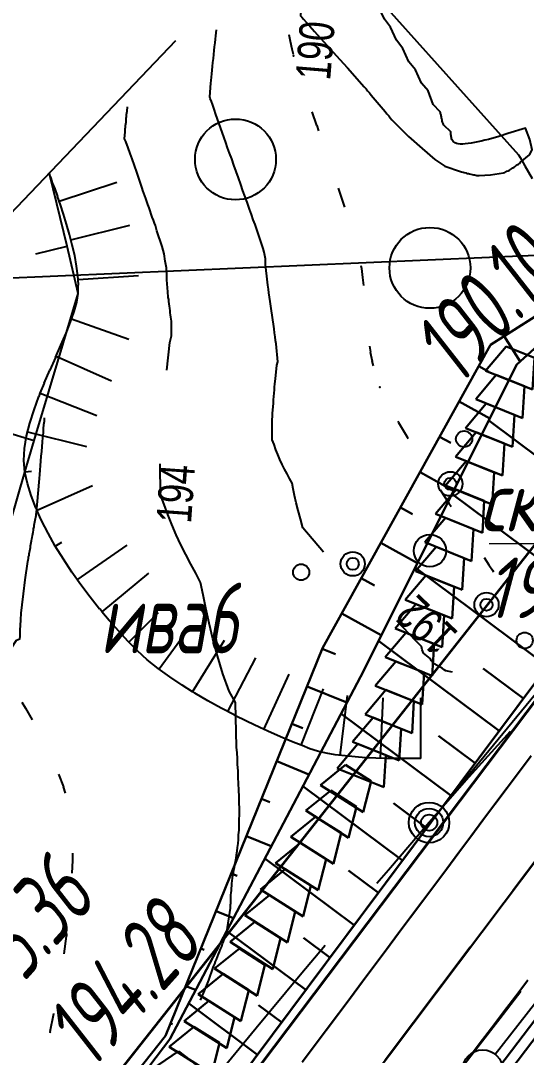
# Model space of a CAD drawing. Header units: millimetres. Extents: x -1799 to 6962, y -1020 to 4121.
# Drawn here: x 4692.1 to 4717.1, y 2997.7 to 3048.9 of the extents above; entities that cross this region are included whole.
import ezdxf
from ezdxf import colors
from ezdxf.entities.mleader import LeaderData, LeaderLine
from ezdxf.math import Vec2, Vec3

# ---------------------------------------------------------------- set-up
doc = ezdxf.new("R2010")
doc.units = ezdxf.units.MM
for name, pattern in [('CONTI', [0]), ('DASHED', [0.75, 0.5, -0.25]), ('STROT', [1.7, 0.5, -1.2])]:
    doc.linetypes.add(name, pattern=pattern)
for name, color, linetype, lineweight in [('10', 1, 'Continuous', 35), ('геология', 7, 'Continuous', 20), ('КОПИЯ_ОСЬ_13_ОТКОСЫ', 7, 'Continuous', 30), ('КОПИЯ_ОСЬ_ГРАНИЦЫ_ПОЛОС', 7, 'Continuous', 30), ('КОПИЯ_ОСЬ_ОТКОСЫ', 7, 'Continuous', 30), ('Огражд-перила', 1, 'ограждение2', 40), ('ОСЬ_ВЕРХ_ПОКРЫТИЯ_ГРАНИЦЫ_ПОЛОС', 7, 'Continuous', 30), ('ОСЬ_ВЕРХ_ПОКРЫТИЯ_ОСЬ', 1, 'Continuous', 30), ('Отметки', 5, 'Continuous', 30)]:
    doc.layers.add(name, color=color, linetype=linetype, lineweight=lineweight)
for name, color, linetype in [('GOR_BDEFAULT', 212, 'CONTI'), ('NAD_MDEFAULT', 7, 'CONTI'), ('PI_OTDEFAULT', 172, 'CONTI'), ('PI_TTDEFAULT', 5, 'CONTI'), ('SIT_LDEFAULT', 7, 'CONTI'), ('ZAPSKDEFAULT', 7, 'CONTI'), ('канава', 7, 'Continuous'), ('КОПИЯ_ОСЬ_ТАНГЕНСЫ', 1, 'Continuous'), ('ОСЬ_ВЕРХ_ПОКРЫТИЯ_ТАНГЕНСЫ', 1, 'Continuous'), ('разметка', 7, 'Continuous')]:
    doc.layers.add(name, color=color, linetype=linetype)
doc.layers.get('КОПИЯ_ОСЬ_ОТКОСЫ').off()
doc.styles.add('eskd', font='spds.shx', dxfattribs={"width": 1.2, "oblique": 15})
doc.styles.add('SHRFT', font='TXT', dxfattribs={"width": 3.5})
doc.styles.add('ГОСТ', font='', dxfattribs={"oblique": 15, "height": 4})
doc.styles.get('ГОСТ').set_extended_font_data('GOST type A')
doc.linetypes.add('ограждение2', pattern='A,0.25,-0.1,[132,ltypeshp.shx,S=0.1,R=0,X=-0.1,Y=0],-0.1,1', length=1.45)

# ---------------------------------------------------------------- blocks, each defined once
blk = doc.blocks.new('BL_2010')
at = {"color": 0}
for centre, radius in [((0, 5.78), 0.4), ((0, 3.46), 0.6), ((0, 3.46), 0.3), ((0, 0), 0.8), ((-3.46, -1.74), 0.6), ((-3.46, -1.74), 0.3), ((3.46, -1.74), 0.6), ((3.46, -1.74), 0.3), ((-5.78, -2.88), 0.4), ((5.78, -2.88), 0.4)]:
    blk.add_circle(centre, radius, dxfattribs=at)
blk = doc.blocks.new('BL_2004')
at = {"color": 0}
blk.add_circle((0, 0), 2, dxfattribs=at)
blk = doc.blocks.new('6')
at = {"layer": 'канава', "color": 5, "linetype": 'Continuous', "lineweight": 30}
for p, q in [((-1.5, -1.25), (-1.5, 1.25)), ((0, 0.75), (-1.5, 1.25)), ((0, 0.75), (0, -0.75)), ((0, -0.75), (-1.5, -1.25))]:
    blk.add_line(p, q, dxfattribs=at)
blk = doc.blocks.new('_None')

msp = doc.modelspace()

# ---------------------------------------------------------------- linework, layer by layer
at = {"layer": '10'}
msp.add_line((4735.886, 3046.233), (4680.976, 2976.563), dxfattribs=at)
msp.add_lwpolyline([(5126.716, 2919.343), (5103.206, 2947.443), (5106.036, 2952.483), (5090.316, 2971.423), (5010.816, 3060.993), (4964.366, 3097.523), (4959.866, 3089.543), (4935.266, 3109.693), (4925.046, 3116.333), (4915.736, 3122.393), (4882.236, 3156.863), (4868.236, 3165.853), (4844.226, 3168.003), (4845.853, 3159.921), (4832.606, 3154.783), (4804.776, 3131.223), (4770.826, 3093.703), (4735.886, 3046.233), (4680.976, 2976.563), (4647.056, 2935.783), (4635.286, 2926.063), (4615.906, 2918.193), (4598.586, 2915.533), (4552.416, 2914.983)], dxfattribs=at)
at = {"layer": 'GOR_BDEFAULT', "color": 212, "flags": 128}
for points, elevation in [([(4705.992, 3049.819), (4705.952, 3049.119), (4706.012, 3049.049), (4706.102, 3048.949), (4706.242, 3048.789), (4706.412, 3048.599), (4706.642, 3048.339), (4706.922, 3048.019), (4707.282, 3047.629), (4707.722, 3047.149), (4708.282, 3046.549), (4709.102, 3045.609), (4709.192, 3045.509), (4709.272, 3045.409), (4709.362, 3045.299), (4709.452, 3045.189), (4709.552, 3045.079), (4709.652, 3044.959), (4709.742, 3044.839), (4709.842, 3044.719), (4709.942, 3044.609), (4710.032, 3044.489), (4710.132, 3044.379), (4710.222, 3044.269), (4710.312, 3044.159), (4710.392, 3044.059), (4710.472, 3043.969), (4711.292, 3043.139), (4711.962, 3042.549), (4712.592, 3041.999), (4713.092, 3041.669), (4713.862, 3041.409), (4713.922, 3041.389), (4713.992, 3041.369), (4714.052, 3041.359), (4714.122, 3041.339), (4714.182, 3041.319), (4714.252, 3041.309), (4714.312, 3041.289), (4714.372, 3041.279), (4714.442, 3041.259), (4714.502, 3041.249), (4714.562, 3041.239), (4714.622, 3041.229), (4714.672, 3041.219), (4714.732, 3041.209), (4714.782, 3041.209), (4715.342, 3041.249), (4715.992, 3041.339), (4716.052, 3041.359), (4716.102, 3041.389), (4716.162, 3041.419), (4716.222, 3041.449), (4716.282, 3041.479), (4716.332, 3041.509), (4716.392, 3041.549), (4716.452, 3041.589), (4716.512, 3041.619), (4716.572, 3041.659), (4716.622, 3041.699), (4716.672, 3041.739), (4716.732, 3041.779), (4716.782, 3041.809), (4716.822, 3041.849), (4717.272, 3042.239), (4717.402, 3042.479), (4717.292, 3042.999), (4717.072, 3043.549), (4716.202, 3043.289), (4716.062, 3043.239), (4715.922, 3043.199), (4715.762, 3043.149), (4715.592, 3043.099), (4715.422, 3043.049), (4715.252, 3042.999), (4715.072, 3042.959), (4714.892, 3042.919), (4714.722, 3042.879), (4714.552, 3042.839), (4714.392, 3042.819), (4714.242, 3042.789), (4714.102, 3042.779), (4713.972, 3042.769), (4713.852, 3042.769), (4713.752, 3042.779), (4713.672, 3042.799), (4713.602, 3042.829), (4713.552, 3042.869), (4713.502, 3042.899), (4713.472, 3042.949), (4713.442, 3042.999), (4713.422, 3043.049), (4713.412, 3043.099), (4713.402, 3043.149), (4713.402, 3043.199), (4713.392, 3043.249), (4713.392, 3043.299), (4713.382, 3043.339), (4713.382, 3043.379), (4713.042, 3043.709), (4713.022, 3043.739), (4713.002, 3043.779), (4712.992, 3043.819), (4712.982, 3043.859), (4712.962, 3043.909), (4712.952, 3043.959), (4712.942, 3044.009), (4712.932, 3044.059), (4712.922, 3044.109), (4712.912, 3044.159), (4712.902, 3044.199), (4712.892, 3044.249), (4712.882, 3044.289), (4712.872, 3044.329), (4712.852, 3044.369), (4712.512, 3044.729), (4712.272, 3045.399), (4711.932, 3045.789), (4711.642, 3046.439), (4711.312, 3046.839), (4711.012, 3047.499), (4710.702, 3047.909), (4710.402, 3048.549), (4710.102, 3048.949), (4709.802, 3049.559), (4709.522, 3049.949), (4709.232, 3050.529), (4708.972, 3050.889), (4708.712, 3051.419), (4708.482, 3051.749), (4708.262, 3052.199), (4708.062, 3052.479), (4707.862, 3052.859), (4707.702, 3053.089), (4707.552, 3053.389), (4707.442, 3053.559), (4707.342, 3053.739), (4707.272, 3053.829), (4707.232, 3053.899), (4707.212, 3053.929)], 190), ([(4705.992, 3049.819), (4705.952, 3049.119), (4706.012, 3049.049), (4706.102, 3048.949), (4706.242, 3048.789), (4706.412, 3048.599), (4706.642, 3048.339), (4706.922, 3048.019), (4707.282, 3047.629), (4707.722, 3047.149), (4708.282, 3046.549), (4709.102, 3045.609), (4709.192, 3045.509), (4709.272, 3045.409), (4709.362, 3045.299), (4709.452, 3045.189), (4709.552, 3045.079), (4709.652, 3044.959), (4709.742, 3044.839), (4709.842, 3044.719), (4709.942, 3044.609), (4710.032, 3044.489), (4710.132, 3044.379), (4710.222, 3044.269), (4710.312, 3044.159), (4710.392, 3044.059), (4710.472, 3043.969), (4711.292, 3043.139), (4711.962, 3042.549), (4712.592, 3041.999), (4713.092, 3041.669), (4713.862, 3041.409), (4713.922, 3041.389), (4713.992, 3041.369), (4714.052, 3041.359), (4714.122, 3041.339), (4714.182, 3041.319), (4714.252, 3041.309), (4714.312, 3041.289), (4714.372, 3041.279), (4714.442, 3041.259), (4714.502, 3041.249), (4714.562, 3041.239), (4714.622, 3041.229), (4714.672, 3041.219), (4714.732, 3041.209), (4714.782, 3041.209), (4715.342, 3041.249), (4715.992, 3041.339), (4716.052, 3041.359), (4716.102, 3041.389), (4716.162, 3041.419), (4716.222, 3041.449), (4716.282, 3041.479), (4716.332, 3041.509), (4716.392, 3041.549), (4716.452, 3041.589), (4716.512, 3041.619), (4716.572, 3041.659), (4716.622, 3041.699), (4716.672, 3041.739), (4716.732, 3041.779), (4716.782, 3041.809), (4716.822, 3041.849), (4717.272, 3042.239), (4717.402, 3042.479), (4717.292, 3042.999), (4717.072, 3043.549), (4716.202, 3043.289), (4716.062, 3043.239), (4715.922, 3043.199), (4715.762, 3043.149), (4715.592, 3043.099), (4715.422, 3043.049), (4715.252, 3042.999), (4715.072, 3042.959), (4714.892, 3042.919), (4714.722, 3042.879), (4714.552, 3042.839), (4714.392, 3042.819), (4714.242, 3042.789), (4714.102, 3042.779), (4713.972, 3042.769), (4713.852, 3042.769), (4713.752, 3042.779), (4713.672, 3042.799), (4713.602, 3042.829), (4713.552, 3042.869), (4713.502, 3042.899), (4713.472, 3042.949), (4713.442, 3042.999), (4713.422, 3043.049), (4713.412, 3043.099), (4713.402, 3043.149), (4713.402, 3043.199), (4713.392, 3043.249), (4713.392, 3043.299), (4713.382, 3043.339), (4713.382, 3043.379), (4713.042, 3043.709), (4713.022, 3043.739), (4713.002, 3043.779), (4712.992, 3043.819), (4712.982, 3043.859), (4712.962, 3043.909), (4712.952, 3043.959), (4712.942, 3044.009), (4712.932, 3044.059), (4712.922, 3044.109), (4712.912, 3044.159), (4712.902, 3044.199), (4712.892, 3044.249), (4712.882, 3044.289), (4712.872, 3044.329), (4712.852, 3044.369), (4712.512, 3044.729), (4712.272, 3045.399), (4711.932, 3045.789), (4711.642, 3046.439), (4711.312, 3046.839), (4711.012, 3047.499), (4710.702, 3047.909), (4710.402, 3048.549), (4710.102, 3048.949), (4709.802, 3049.559), (4709.522, 3049.949), (4709.232, 3050.529), (4708.972, 3050.889), (4708.712, 3051.419), (4708.482, 3051.749), (4708.262, 3052.199), (4708.062, 3052.479), (4707.862, 3052.859), (4707.702, 3053.089), (4707.552, 3053.389), (4707.442, 3053.559), (4707.342, 3053.739), (4707.272, 3053.829), (4707.232, 3053.899), (4707.212, 3053.929)], 190), ([(4707.092, 3022.569), (4706.072, 3023.779), (4705.952, 3024.219), (4705.832, 3024.629), (4705.742, 3025.009), (4705.662, 3025.369), (4705.592, 3025.699), (4705.532, 3025.989), (4705.412, 3026.219), (4705.292, 3026.439), (4705.162, 3026.669), (4705.052, 3026.909), (4704.932, 3027.149), (4704.832, 3027.399), (4704.732, 3027.639), (4704.642, 3027.889), (4704.552, 3028.119), (4704.542, 3028.869), (4704.542, 3028.999), (4704.552, 3029.139), (4704.562, 3029.279), (4704.572, 3029.439), (4704.582, 3029.599), (4704.602, 3029.769), (4704.612, 3029.929), (4704.622, 3030.099), (4704.632, 3030.269), (4704.652, 3030.439), (4704.662, 3030.599), (4704.672, 3030.749), (4704.682, 3030.889), (4704.702, 3031.029), (4704.712, 3031.149), (4704.782, 3031.819), (4704.822, 3031.989), (4704.742, 3032.879), (4704.722, 3033.039), (4704.692, 3033.229), (4704.672, 3033.419), (4704.642, 3033.629), (4704.612, 3033.849), (4704.582, 3034.069), (4704.552, 3034.299), (4704.512, 3034.519), (4704.482, 3034.749), (4704.452, 3034.969), (4704.422, 3035.189), (4704.392, 3035.399), (4704.372, 3035.589), (4704.342, 3035.779), (4704.322, 3035.939), (4704.222, 3036.809), (4704.222, 3036.939), (4704.212, 3037.089), (4704.182, 3037.249), (4704.152, 3037.419), (4704.112, 3037.599), (4703.702, 3038.789), (4703.612, 3039.019), (4703.522, 3039.279), (4703.432, 3039.549), (4703.322, 3039.839), (4703.222, 3040.149), (4703.102, 3040.459), (4702.992, 3040.769), (4702.882, 3041.089), (4702.762, 3041.409), (4702.652, 3041.719), (4702.552, 3042.029), (4702.442, 3042.319), (4702.342, 3042.589), (4702.252, 3042.839), (4702.172, 3043.069), (4701.752, 3044.279), (4701.702, 3044.439), (4701.642, 3044.599), (4701.592, 3044.739), (4701.542, 3044.879), (4701.482, 3045.029), (4701.462, 3045.099), (4701.522, 3045.779), (4701.532, 3045.919), (4701.552, 3046.079), (4701.562, 3046.239), (4701.582, 3046.419), (4701.602, 3046.609), (4701.622, 3046.809), (4701.642, 3046.999), (4701.662, 3047.199), (4701.682, 3047.399), (4701.702, 3047.589), (4701.722, 3047.779), (4701.742, 3047.959), (4701.762, 3048.129), (4701.782, 3048.279), (4701.792, 3048.419)], 192), ([(4699.342, 3031.569), (4699.492, 3032.949), (4699.572, 3033.279), (4699.572, 3033.919), (4699.562, 3034.009), (4699.552, 3034.099), (4699.542, 3034.199), (4699.522, 3034.309), (4699.512, 3034.409), (4699.502, 3034.519), (4699.482, 3034.639), (4699.472, 3034.749), (4699.452, 3034.859), (4699.442, 3034.969), (4699.432, 3035.079), (4699.412, 3035.179), (4699.402, 3035.279), (4699.392, 3035.369), (4699.382, 3035.459), (4699.342, 3036.049), (4699.342, 3036.339), (4699.322, 3036.649), (4699.262, 3036.979), (4699.202, 3037.329), (4699.112, 3037.689), (4698.852, 3038.479), (4698.812, 3038.599), (4698.772, 3038.729), (4698.722, 3038.859), (4698.672, 3038.999), (4698.622, 3039.149), (4698.572, 3039.299), (4698.512, 3039.459), (4698.462, 3039.609), (4698.402, 3039.769), (4698.352, 3039.919), (4698.302, 3040.069), (4698.252, 3040.209), (4698.202, 3040.339), (4698.152, 3040.469), (4698.112, 3040.589), (4697.852, 3041.379), (4697.742, 3041.709), (4697.632, 3042.029), (4697.532, 3042.309), (4697.422, 3042.589), (4697.312, 3042.889), (4697.252, 3043.029), (4697.272, 3043.379), (4697.272, 3043.449), (4697.282, 3043.519), (4697.292, 3043.599), (4697.302, 3043.679), (4697.312, 3043.769), (4697.322, 3043.859), (4697.322, 3043.959), (4697.332, 3044.049), (4697.342, 3044.139), (4697.352, 3044.229), (4697.362, 3044.319), (4697.372, 3044.399), (4697.382, 3044.479), (4697.392, 3044.549), (4697.392, 3044.619)], 194), ([(4686.942, 3009.759), (4687.232, 3010.209), (4687.492, 3010.619), (4687.732, 3010.999), (4687.962, 3011.339), (4688.162, 3011.669), (4688.362, 3011.969), (4688.532, 3012.239), (4688.702, 3012.509), (4688.862, 3012.749), (4689.012, 3012.989), (4689.152, 3013.219), (4689.292, 3013.439), (4689.422, 3013.669), (4689.552, 3013.889), (4689.682, 3014.119), (4689.812, 3014.349), (4689.942, 3014.599), (4690.072, 3014.839), (4690.212, 3015.089), (4690.342, 3015.339), (4690.462, 3015.579), (4690.592, 3015.819), (4690.712, 3016.059), (4690.832, 3016.289), (4690.942, 3016.519), (4691.052, 3016.729), (4691.152, 3016.929), (4691.242, 3017.119), (4691.332, 3017.289), (4691.412, 3017.449), (4691.902, 3018.209), (4692.062, 3018.279), (4692.092, 3018.399), (4692.092, 3018.539), (4692.092, 3018.719), (4692.102, 3018.939), (4692.112, 3019.209), (4692.142, 3019.539), (4692.182, 3019.959), (4692.242, 3020.499), (4692.332, 3021.189), (4692.472, 3022.109), (4692.482, 3022.179), (4692.492, 3022.249), (4692.502, 3022.329), (4692.522, 3022.399), (4692.532, 3022.479), (4692.542, 3022.559), (4692.562, 3022.639), (4692.572, 3022.719), (4692.592, 3022.799), (4692.602, 3022.879), (4692.612, 3022.959), (4692.632, 3023.049), (4692.642, 3023.129), (4692.662, 3023.219), (4692.682, 3023.299), (4692.692, 3023.389), (4692.712, 3023.469), (4692.722, 3023.559), (4692.742, 3023.649), (4692.752, 3023.729), (4692.772, 3023.819), (4692.782, 3023.899), (4692.802, 3023.979), (4692.812, 3024.069), (4692.832, 3024.149), (4692.842, 3024.229), (4692.852, 3024.299), (4692.872, 3024.379), (4692.882, 3024.449), (4692.892, 3024.529), (4693.032, 3026.029), (4693.042, 3026.209), (4693.062, 3026.409), (4693.082, 3026.629), (4693.092, 3026.849), (4693.112, 3027.079), (4693.132, 3027.319), (4693.152, 3027.549), (4693.172, 3027.789), (4693.192, 3028.019), (4693.212, 3028.249), (4693.232, 3028.469), (4693.242, 3028.679), (4693.262, 3028.879), (4693.282, 3029.059), (4693.292, 3029.219)], 196), ([(4701.002, 3000.389), (4701.202, 3000.849), (4701.412, 3001.379), (4701.632, 3001.999), (4701.672, 3002.089), (4701.712, 3002.189), (4701.752, 3002.299), (4701.802, 3002.409), (4701.852, 3002.529), (4701.892, 3002.659), (4701.942, 3002.789), (4702.002, 3002.919), (4702.052, 3003.049), (4702.092, 3003.179), (4702.142, 3003.299), (4702.192, 3003.429), (4702.232, 3003.549), (4702.272, 3003.669), (4702.312, 3003.779), (4702.492, 3004.939), (4702.492, 3005.019), (4702.492, 3005.109), (4702.502, 3005.199), (4702.502, 3005.289), (4702.502, 3005.389), (4702.512, 3005.489), (4702.512, 3005.599), (4702.522, 3005.709), (4702.532, 3005.819), (4702.532, 3005.929), (4702.552, 3006.049), (4702.562, 3006.169), (4702.572, 3006.299), (4702.592, 3006.429), (4702.612, 3006.559), (4702.632, 3006.689), (4702.652, 3006.819), (4702.682, 3006.959), (4702.702, 3007.109), (4702.732, 3007.259), (4702.762, 3007.419), (4702.782, 3007.589), (4702.812, 3007.759), (4702.832, 3007.949), (4702.862, 3008.139), (4702.882, 3008.349), (4702.892, 3008.569), (4702.912, 3008.799), (4702.922, 3009.049), (4702.922, 3009.309), (4702.932, 3009.579), (4702.932, 3009.869), (4702.922, 3010.169), (4702.912, 3010.479), (4702.902, 3010.789), (4702.892, 3011.109), (4702.872, 3011.419), (4702.862, 3011.739), (4702.842, 3012.049), (4702.832, 3012.349), (4702.812, 3012.639), (4702.792, 3012.919), (4702.782, 3013.179), (4702.772, 3013.429), (4702.762, 3013.659), (4702.732, 3015.119), (4702.422, 3015.679), (4702.112, 3016.539), (4701.852, 3017.439), (4701.622, 3018.279), (4701.432, 3019.059), (4701.272, 3019.789), (4701.132, 3020.459), (4701.002, 3021.059), (4700.772, 3021.529), (4700.522, 3021.979), (4700.272, 3022.449), (4700.032, 3022.929), (4699.802, 3023.429), (4699.582, 3023.929), (4699.382, 3024.429), (4699.202, 3024.919), (4699.032, 3025.409), (4699.002, 3026.939)], 194), ([(4713.472, 3016.629), (4713.132, 3016.699), (4713.062, 3016.749), (4712.962, 3016.829), (4712.522, 3017.049), (4712.432, 3017.179), (4712.372, 3017.309), (4712.032, 3017.559), (4711.972, 3017.729), (4711.932, 3017.889), (4711.662, 3018.169), (4710.712, 3019.159)], 192)]:
    msp.add_lwpolyline(points, dxfattribs=dict(at, elevation=elevation))
at = {"layer": 'PI_TTDEFAULT', "color": 5}
for p in [(4705.612, 3047.139, 190.053), (4693.532, 3041.279, 195.728), (4709.882, 3030.739, 190.101)]:
    msp.add_point(p, dxfattribs=at)
at = {"layer": 'SIT_LDEFAULT', "color": 7}
for p, q in [((4706.622, 3053.539), (4716.732, 3042.239)), ((4705.372, 3048.199), (4705.442, 3047.869)), ((4705.442, 3047.869), (4705.522, 3047.489)), ((4705.522, 3047.489), (4705.592, 3047.219)), ((4706.512, 3044.359), (4706.742, 3043.679)), ((4706.752, 3043.679), (4706.842, 3043.429)), ((4716.732, 3042.239), (4716.812, 3042.099)), ((4716.812, 3042.099), (4717.052, 3041.689)), ((4717.052, 3041.689), (4717.412, 3041.069)), ((4693.552, 3041.229), (4693.532, 3041.279)), ((4693.552, 3041.229), (4693.532, 3041.279)), ((4693.612, 3041.079), (4693.552, 3041.229)), ((4694.402, 3037.709), (4693.552, 3041.229)), ((4693.692, 3040.849), (4693.612, 3041.079)), ((4693.812, 3040.549), (4693.692, 3040.849)), ((4694.022, 3039.939), (4696.862, 3040.889)), ((4693.942, 3040.179), (4693.812, 3040.549)), ((4694.082, 3039.759), (4693.932, 3040.179)), ((4707.812, 3040.579), (4708.042, 3039.889)), ((4694.232, 3039.299), (4694.082, 3039.759)), ((4708.042, 3039.889), (4708.122, 3039.639)), ((4694.382, 3038.809), (4694.232, 3039.299)), ((4694.532, 3038.289), (4694.382, 3038.809)), ((4694.592, 3038.029), (4697.512, 3038.759)), ((4694.662, 3037.769), (4694.532, 3038.289)), ((4692.852, 3037.329), (4694.402, 3037.709)), ((4694.962, 3035.369), (4694.402, 3037.709)), ((4694.782, 3037.249), (4694.662, 3037.769)), ((4694.872, 3036.729), (4694.782, 3037.249)), ((4694.942, 3036.239), (4694.872, 3036.729)), ((4708.942, 3036.749), (4708.972, 3036.609)), ((4708.962, 3036.609), (4709.022, 3036.159)), ((4694.952, 3036.059), (4694.942, 3036.239)), ((4694.952, 3036.059), (4697.942, 3036.259)), ((4694.972, 3035.789), (4694.952, 3036.069)), ((4709.022, 3036.159), (4709.072, 3035.759)), ((4694.952, 3035.369), (4694.962, 3035.789)), ((4692.782, 3028.089), (4694.952, 3035.369)), ((4694.892, 3034.949), (4694.962, 3035.369)), ((4694.762, 3034.479), (4694.892, 3034.949)), ((4694.582, 3033.969), (4694.762, 3034.479)), ((4694.632, 3034.109), (4697.462, 3033.109)), ((4694.362, 3033.409), (4694.422, 3033.569)), ((4694.422, 3033.569), (4694.582, 3033.969)), ((4694.102, 3032.819), (4694.362, 3033.409)), ((4693.832, 3032.209), (4694.102, 3032.819)), ((4709.362, 3032.769), (4709.412, 3032.469)), ((4709.402, 3032.469), (4709.492, 3032.029)), ((4693.562, 3031.579), (4693.842, 3032.209)), ((4693.862, 3032.269), (4696.602, 3031.049)), ((4709.482, 3032.029), (4709.542, 3031.789)), ((4693.272, 3030.929), (4693.552, 3031.579)), ((4693.082, 3030.429), (4693.282, 3030.929)), ((4693.022, 3030.269), (4693.082, 3030.429)), ((4693.082, 3030.429), (4695.872, 3029.329)), ((4692.772, 3029.619), (4693.012, 3030.269)), ((4692.562, 3028.959), (4692.772, 3029.619)), ((4692.402, 3028.319), (4692.562, 3028.959)), ((4710.762, 3029.059), (4710.802, 3028.989)), ((4710.802, 3028.989), (4711.242, 3028.249)), ((4691.252, 3028.549), (4692.782, 3028.089)), ((4692.452, 3028.529), (4695.362, 3027.799)), ((4692.302, 3027.699), (4692.402, 3028.319)), ((4692.312, 3026.529), (4692.782, 3028.089)), ((4711.242, 3028.249), (4711.272, 3028.199)), ((4692.272, 3027.099), (4692.302, 3027.699)), ((4692.322, 3026.529), (4692.272, 3027.099)), ((4689.992, 3018.489), (4692.322, 3026.529)), ((4692.322, 3026.549), (4692.652, 3026.579)), ((4692.442, 3025.959), (4692.322, 3026.529)), ((4692.622, 3025.369), (4692.442, 3025.959)), ((4692.922, 3024.649), (4695.662, 3025.869)), ((4692.862, 3024.759), (4692.622, 3025.369)), ((4712.852, 3025.659), (4713.282, 3024.989)), ((4692.922, 3024.649), (4692.872, 3024.759)), ((4713.292, 3024.989), (4713.402, 3024.819)), ((4693.142, 3024.129), (4692.912, 3024.639)), ((4693.462, 3023.499), (4693.142, 3024.129)), ((4693.822, 3022.859), (4693.462, 3023.499)), ((4693.822, 3022.869), (4694.152, 3023.059)), ((4694.222, 3022.219), (4693.822, 3022.859)), ((4694.912, 3021.189), (4697.372, 3022.909)), ((4694.642, 3021.579), (4694.222, 3022.219)), ((4715.032, 3022.299), (4715.272, 3021.939)), ((4715.272, 3021.939), (4715.442, 3021.679)), ((4695.082, 3020.949), (4694.642, 3021.579)), ((4696.142, 3019.609), (4698.452, 3021.519)), ((4715.442, 3021.679), (4715.502, 3021.589)), ((4695.542, 3020.339), (4695.082, 3020.949)), ((4696.012, 3019.749), (4695.542, 3020.339)), ((4696.142, 3019.609), (4696.022, 3019.759)), ((4696.482, 3019.179), (4696.132, 3019.609)), ((4696.962, 3018.649), (4696.482, 3019.179)), ((4697.462, 3018.109), (4698.932, 3019.579)), ((4697.432, 3018.139), (4696.962, 3018.649)), ((4698.952, 3016.789), (4700.432, 3018.799)), ((4697.892, 3017.679), (4697.432, 3018.139)), ((4700.612, 3015.659), (4702.192, 3018.209)), ((4698.372, 3017.239), (4697.892, 3017.679)), ((4698.912, 3016.809), (4698.372, 3017.239)), ((4702.352, 3014.679), (4703.742, 3017.339)), ((4699.482, 3016.389), (4698.912, 3016.809)), ((4700.092, 3015.979), (4699.482, 3016.389)), ((4704.142, 3013.789), (4705.392, 3016.519)), ((4712.952, 3009.949), (4718.042, 3016.119)), ((4700.612, 3015.659), (4700.092, 3015.979)), ((4700.722, 3015.589), (4700.612, 3015.659)), ((4701.372, 3015.209), (4700.722, 3015.589)), ((4705.982, 3013.009), (4707.092, 3015.799)), ((4692.172, 3015.139), (4692.342, 3014.849)), ((4702.022, 3014.849), (4701.372, 3015.209)), ((4707.912, 3012.509), (4708.272, 3015.479)), ((4709.902, 3012.359), (4710.032, 3015.359)), ((4711.902, 3012.359), (4711.902, 3015.359)), ((4692.342, 3014.849), (4692.672, 3014.269)), ((4702.672, 3014.509), (4702.022, 3014.849)), ((4703.312, 3014.179), (4702.672, 3014.499)), ((4703.932, 3013.889), (4703.312, 3014.189)), ((4704.522, 3013.619), (4703.932, 3013.889)), ((4705.072, 3013.379), (4704.522, 3013.619)), ((4716.322, 3013.689), (4714.282, 3011.429)), ((4705.582, 3013.169), (4705.072, 3013.379)), ((4705.982, 3013.009), (4705.582, 3013.169)), ((4706.032, 3012.989), (4705.982, 3013.009)), ((4706.412, 3012.839), (4706.032, 3012.989)), ((4706.792, 3012.719), (4706.412, 3012.839)), ((4707.212, 3012.619), (4706.792, 3012.719)), ((4707.672, 3012.539), (4707.212, 3012.619)), ((4708.162, 3012.479), (4707.672, 3012.539)), ((4708.662, 3012.429), (4708.162, 3012.479)), ((4709.172, 3012.389), (4708.662, 3012.429)), ((4709.672, 3012.369), (4709.172, 3012.389)), ((4710.152, 3012.349), (4709.672, 3012.369)), ((4710.602, 3012.349), (4710.152, 3012.349)), ((4711.012, 3012.349), (4710.602, 3012.349)), ((4711.372, 3012.349), (4711.012, 3012.349)), ((4711.682, 3012.359), (4711.372, 3012.349)), ((4711.902, 3012.359), (4711.682, 3012.359)), ((4693.982, 3011.579), (4694.222, 3010.949)), ((4694.212, 3010.949), (4694.312, 3010.629)), ((4714.282, 3011.429), (4712.312, 3009.179)), ((4712.312, 3009.179), (4710.302, 3006.829)), ((4694.672, 3007.669), (4694.672, 3007.299)), ((4694.672, 3007.299), (4694.642, 3006.669)), ((4710.302, 3006.829), (4709.732, 3006.159)), ((4715.572, 2997.719), (4720.492, 3004.029)), ((4694.362, 3003.559), (4694.242, 3002.689)), ((4694.382, 3003.689), (4694.372, 3003.559)), ((4707.172, 3003.099), (4705.942, 3001.629)), ((4705.932, 3001.629), (4703.752, 2998.999)), ((4715.802, 2999.489), (4716.852, 3000.839)), ((4693.742, 2999.709), (4693.552, 2998.819)), ((4693.742, 2999.729), (4693.742, 2999.709)), ((4713.862, 2996.979), (4715.802, 2999.489)), ((4693.562, 2998.819), (4693.552, 2998.749)), ((4703.752, 2998.999), (4701.692, 2996.499))]:
    msp.add_line(p, q, dxfattribs=at)
for centre, radius in [((4712.312, 3009.179), 1), ((4712.312, 3009.179), 0.7), ((4712.312, 3009.179), 0.4), ((4714.962, 2996.929), 1)]:
    msp.add_circle(centre, radius, dxfattribs=at)
at = {"layer": 'геология', "color": 1, "linetype": 'Continuous'}
msp.add_line((4715.283, 3022.992), (4726.374, 3022.992), dxfattribs=at)
at = {"layer": 'КОПИЯ_ОСЬ_13_ОТКОСЫ'}
for points in [[(4672.253, 2955.38), (4733.389, 3037.321), (4742.006, 3048.764), (4750.702, 3060.146), (4758.017, 3067.152), (4760.965, 3070.934), (4762.146, 3072.445), (4777.426, 3091.153)], [(4680.244, 2949.368), (4742.038, 3030.8), (4750.701, 3042.112), (4759.443, 3053.362), (4764.428, 3062.126), (4767.394, 3065.87), (4768.583, 3067.365), (4783.396, 3086.331)], [(4686.834, 2982.954), (4699.275, 2998.622), (4707.04, 3017.809), (4715.351, 3032.83), (4718.059, 3034.547), (4727.539, 3044.134), (4730.948, 3047.566), (4732.314, 3048.936), (4739.617, 3056.013), (4746.956, 3063.053), (4754.46, 3069.94), (4757.533, 3073.637), (4758.764, 3075.114), (4760.838, 3077.699), (4767.001, 3085.014)], [(4668.767, 2958.003), (4699.482, 2998.467), (4708.912, 3016.4), (4716.65, 3031.852), (4718.909, 3033.908), (4728.844, 3043.149), (4732.413, 3046.454), (4733.842, 3047.774), (4741.202, 3054.795), (4748.596, 3061.78), (4756.079, 3068.671), (4759.108, 3072.396), (4760.323, 3073.884), (4762.444, 3076.427), (4768.809, 3084.18)], [(4668.767, 2958.003), (4699.482, 2998.467), (4708.912, 3016.4), (4716.65, 3031.852), (4718.909, 3033.908), (4728.843, 3043.149), (4732.412, 3046.454), (4733.842, 3047.774), (4741.201, 3054.795), (4748.596, 3061.78), (4756.079, 3068.671), (4759.108, 3072.396), (4760.323, 3073.884), (4762.444, 3076.427), (4768.809, 3084.18)], [(4716.024, 3033.257), (4716.818, 3032.005)], [(4714.769, 3031.777), (4715.274, 3031.498)], [(4713.8, 3030.027), (4715.316, 3029.189)], [(4722.957, 3023.339), (4715.262, 3029.08)], [(4712.832, 3028.277), (4713.385, 3027.971)], [(4711.864, 3026.527), (4713.524, 3025.609)], [(4720.565, 3020.133), (4713.443, 3025.447)], [(4710.896, 3024.777), (4711.497, 3024.445)], [(4709.927, 3023.027), (4711.731, 3022.029)], [(4718.173, 3016.927), (4711.623, 3021.814)], [(4708.959, 3021.277), (4709.608, 3020.918)], [(4707.991, 3019.527), (4709.939, 3018.45)], [(4715.781, 3013.721), (4709.804, 3018.181)], [(4707.026, 3017.776), (4707.682, 3017.51)], [(4716.977, 3015.324), (4714.985, 3016.81)], [(4706.276, 3015.922), (4708.242, 3015.126)], [(4713.389, 3010.515), (4707.951, 3014.572)], [(4705.526, 3014.068), (4706.058, 3013.852)], [(4714.585, 3012.118), (4712.772, 3013.47)], [(4704.776, 3012.214), (4706.371, 3011.568)], [(4710.997, 3007.309), (4706.066, 3010.988)], [(4704.025, 3010.36), (4704.434, 3010.195)], [(4712.193, 3008.912), (4710.549, 3010.138)], [(4703.275, 3008.506), (4704.5, 3008.01)], [(4708.605, 3004.103), (4704.181, 3007.404)], [(4702.525, 3006.652), (4702.81, 3006.537)], [(4709.801, 3005.706), (4708.327, 3006.806)], [(4701.774, 3004.798), (4702.629, 3004.452)], [(4706.213, 3000.897), (4702.296, 3003.819)], [(4707.409, 3002.5), (4706.103, 3003.474)], [(4701.024, 3002.944), (4701.186, 3002.879)], [(4700.274, 3001.09), (4700.758, 3000.894)], [(4703.821, 2997.691), (4700.412, 3000.235)], [(4705.017, 2999.294), (4703.881, 3000.142)], [(4699.523, 2999.236), (4699.613, 2999.2)]]:
    msp.add_lwpolyline(points, dxfattribs=at)
at = {"layer": 'КОПИЯ_ОСЬ_ГРАНИЦЫ_ПОЛОС'}
for points in [[(4692.462, 2982.465), (4733.389, 3037.321), (4742.006, 3048.764), (4750.702, 3060.146), (4758.017, 3067.152), (4760.965, 3070.934), (4762.146, 3072.445), (4777.426, 3091.153), (4792.924, 3109.68), (4797.371, 3114.935), (4798.272, 3116.068)], [(4680.137, 2949.221), (4680.244, 2949.368), (4742.038, 3030.8), (4750.701, 3042.112), (4759.443, 3053.362), (4764.428, 3062.126), (4767.394, 3065.87), (4768.583, 3067.365), (4783.396, 3086.331), (4798.386, 3105.065)]]:
    msp.add_lwpolyline(points, dxfattribs=at)
at = {"layer": 'КОПИЯ_ОСЬ_ТАНГЕНСЫ'}
msp.add_line((4637.75, 2901.21), (4765.122, 3070.489), dxfattribs=at)
at = {"layer": 'Огражд-перила', "ltscale": 7}
msp.add_line((4720.568, 3019.194), (4699.533, 2991.298), dxfattribs=at)
at = {"layer": 'Огражд-перила', "color": 1, "lineweight": 30, "ltscale": 7}
msp.add_lwpolyline([(4514.929, 2912.601), (4529.571, 2906.17), (4544.919, 2901.704), (4560.761, 2899.544), (4580.715, 2898.125), (4600.805, 2897.779), (4616.669, 2899.941), (4631.964, 2905.07), (4646.021, 2912.887), (4658.406, 2923.23), (4671.738, 2938.604), (4683.615, 2954.494), (4696.823, 2972.096), (4702.26, 2979.293), (4730.516, 3016.48), (4749.861, 3041.914), (4759.304, 3053.851)], dxfattribs=at)
at = {"layer": 'ОСЬ_ВЕРХ_ПОКРЫТИЯ_ГРАНИЦЫ_ПОЛОС'}
for points in [[(4706.034, 2997.313), (4706.63, 2998.112), (4707.226, 2998.911), (4707.822, 2999.709), (4708.418, 3000.508), (4709.014, 3001.307), (4709.61, 3002.106), (4710.206, 3002.905), (4710.802, 3003.703), (4711.398, 3004.502), (4711.994, 3005.301), (4712.59, 3006.1), (4713.186, 3006.899), (4713.782, 3007.698), (4714.378, 3008.496), (4714.973, 3009.295), (4715.569, 3010.094), (4716.165, 3010.893), (4716.761, 3011.692), (4717.357, 3012.49)], [(4714.191, 2997.412), (4714.793, 2998.206), (4715.395, 2999), (4715.998, 2999.794), (4716.6, 3000.588), (4717.203, 3001.382)]]:
    msp.add_lwpolyline(points, dxfattribs=at)
at = {"layer": 'ОСЬ_ВЕРХ_ПОКРЫТИЯ_ОСЬ'}
msp.add_lwpolyline([(4676.252, 2952.378), (4736.506, 3032.457), (4736.506, 3032.457, -0.011607), (4795.472, 3107.152)], format="xyb", dxfattribs=at)
at = {"layer": 'ОСЬ_ВЕРХ_ПОКРЫТИЯ_ТАНГЕНСЫ'}
msp.add_line((4637.752, 2901.209), (4765.122, 3070.489), dxfattribs=at)
at = {"layer": 'разметка', "linetype": 'STROT', "lineweight": 30, "ltscale": 7}
msp.add_lwpolyline([(4716.74, 3006.188), (4737.209, 3033.392, -0.006598), (4768.552, 3073.933)], format="xyb", dxfattribs=at)
at = {"layer": 'разметка', "linetype": 'DASHED', "lineweight": 30, "ltscale": 14}
msp.add_lwpolyline([(4697.513, 2980.636), (4716.74, 3006.188)], dxfattribs=at)

# ---------------------------------------------------------------- block references
at = {"layer": 'ZAPSKDEFAULT', "color": 7, "rotation": 342.9999999999999}
for name, p in [('BL_2004', (4702.737, 3042.006)), ('BL_2004', (4712.352, 3036.639)), ('BL_2010', (4712.352, 3022.639))]:
    msp.add_blockref(name, p, dxfattribs=at)
at = {"layer": 'КОПИЯ_ОСЬ_ОТКОСЫ', "linetype": 'Continuous'}
for p, rotation in [((4716.827, 3032.472), 68.19563862892083), ((4716.333, 3031.064), 68.19563862892083), ((4715.834, 3029.639), 68.19563862892083), ((4715.337, 3028.222), 68.19563862892083), ((4714.835, 3026.79), 68.19563862892083), ((4714.343, 3025.385), 68.19563862892083), ((4713.811, 3023.982), 68.19563862892083), ((4713.35, 3022.551), 68.19563862892083), ((4712.853, 3021.134), 68.19563862892083), ((4712.356, 3019.717), 68.19563862892083), ((4711.86, 3018.3), 68.19563862892083), ((4711.363, 3016.883), 68.19563862892083), ((4710.867, 3015.466), 68.19563862892083), ((4710.233, 3014.105), 68.19563862892083), ((4709.476, 3012.792), 68.19563862892083), ((4708.807, 3011.631), 57.50957039548139), ((4708.081, 3010.37), 57.50957039548139), ((4707.331, 3009.069), 57.50957039548139), ((4706.581, 3007.768), 57.50957039548139), ((4705.832, 3006.467), 57.50957039548139), ((4705.052, 3005.185), 57.50957039548139), ((4704.327, 3003.869), 57.50957039548139), ((4703.562, 3002.549), 57.50957039548139), ((4702.756, 3001.283), 57.50957039548139), ((4702.056, 2999.951), 57.50957039548139), ((4701.315, 2998.673), 57.50957039548139), ((4700.509, 2997.408), 52.89249590739033)]:
    msp.add_blockref('6', p, dxfattribs=dict(at, rotation=rotation))

# ---------------------------------------------------------------- texts
at = {"layer": 'GOR_BDEFAULT', "color": 212, "style": 'SHRFT', "width": 0.75}
for s, rotation, p in [('190', 85.3271, (4707.416, 3045.891, 190)), ('190', 85.3271, (4707.416, 3045.891, 190)), ('194', 85.8961, (4700.535, 3023.963, 194)), ('192', 136.3877, (4713.818, 3018.568, 192))]:
    msp.add_text(s, height=1.7223, rotation=rotation, dxfattribs=at).set_placement(p)
at = {"layer": 'NAD_MDEFAULT', "color": 7, "style": 'eskd', "oblique": 10, "width": 0.8}
msp.add_text('ива6', height=3.5, dxfattribs=at).set_placement((4696.052, 3017.559))
at = {"layer": 'PI_OTDEFAULT', "color": 172, "style": 'eskd', "oblique": 10, "width": 0.8}
for s, p in [('190.10', (4713.812, 3030.719)), ('195.36', (4690.372, 2999.149)), ('194.28', (4695.632, 2996.879))]:
    msp.add_text(s, height=3.5, rotation=48, dxfattribs=at).set_placement(p)
at = {"layer": 'геология', "color": 1, "style": 'ГОСТ', "oblique": 15}
for s, p in [('скв. 27', (4714.79, 3023.592)), ('193.95', (4715.068, 3019.299))]:
    msp.add_text(s, height=3, rotation=0.1, dxfattribs=at).set_placement(p)

# ---------------------------------------------------------------- leaders
at = {"layer": 'Отметки', "ltscale": 0.2}
ml = msp.add_multileader_mtext('Standard', dxfattribs=at)
ml.set_content('195,21', color=256, style='ГОСТ')
ml.set_leader_properties()
ml.set_arrow_properties(name='NONE')
ml.build(insert=Vec2(0, 0))
ml.multileader.update_dxf_attribs({"text_left_attachment_type": 6, "text_right_attachment_type": 6, "dogleg_length": 0.36, "arrow_head_size": 2})
ctx = ml.context
ctx.base_point, ctx.arrow_head_size, ctx.landing_gap_size, ctx.plane_origin, ctx.plane_x_axis, ctx.plane_y_axis = Vec3(4676.047, 3023.045), 2, 0, Vec3(4761.185, 3009.705), Vec3(0.690937, 0.722915), Vec3(-0.722915, 0.690937)
ctx.left_attachment, ctx.right_attachment, ctx.text_align_type = 6, 6, 2
notes = []
notes.append((ctx, [(1, (1, 1, 0), (4688.413, 3035.983), (-0.690937, -0.722915), 0.36, [(0, [(4740.9, 3038.26)], 0, [])])]))
ctx.mtext.insert, ctx.mtext.text_direction, ctx.mtext.rotation, ctx.mtext.alignment, ctx.mtext.line_spacing_style, ctx.mtext.flow_direction = Vec3(4684.838, 3038.902), Vec3(0.690937, 0.722915), 0.808012, 3, 2, 5
for ctx, leaders in notes:
    for number, flags, end, landing, length, lines in leaders:
        leader = LeaderData()
        leader.index, (leader.has_last_leader_line, leader.has_dogleg_vector, leader.attachment_direction) = number, flags
        leader.last_leader_point, leader.dogleg_vector, leader.dogleg_length = Vec3(end), Vec3(landing), length
        for number, points, colour, breaks in lines:
            line = LeaderLine()
            line.index, line.vertices, line.color, line.breaks = number, Vec3.list(points), colors.encode_raw_color(colour), breaks
            leader.lines.append(line)
        ctx.leaders.append(leader)

doc.saveas('drawing.dxf')
